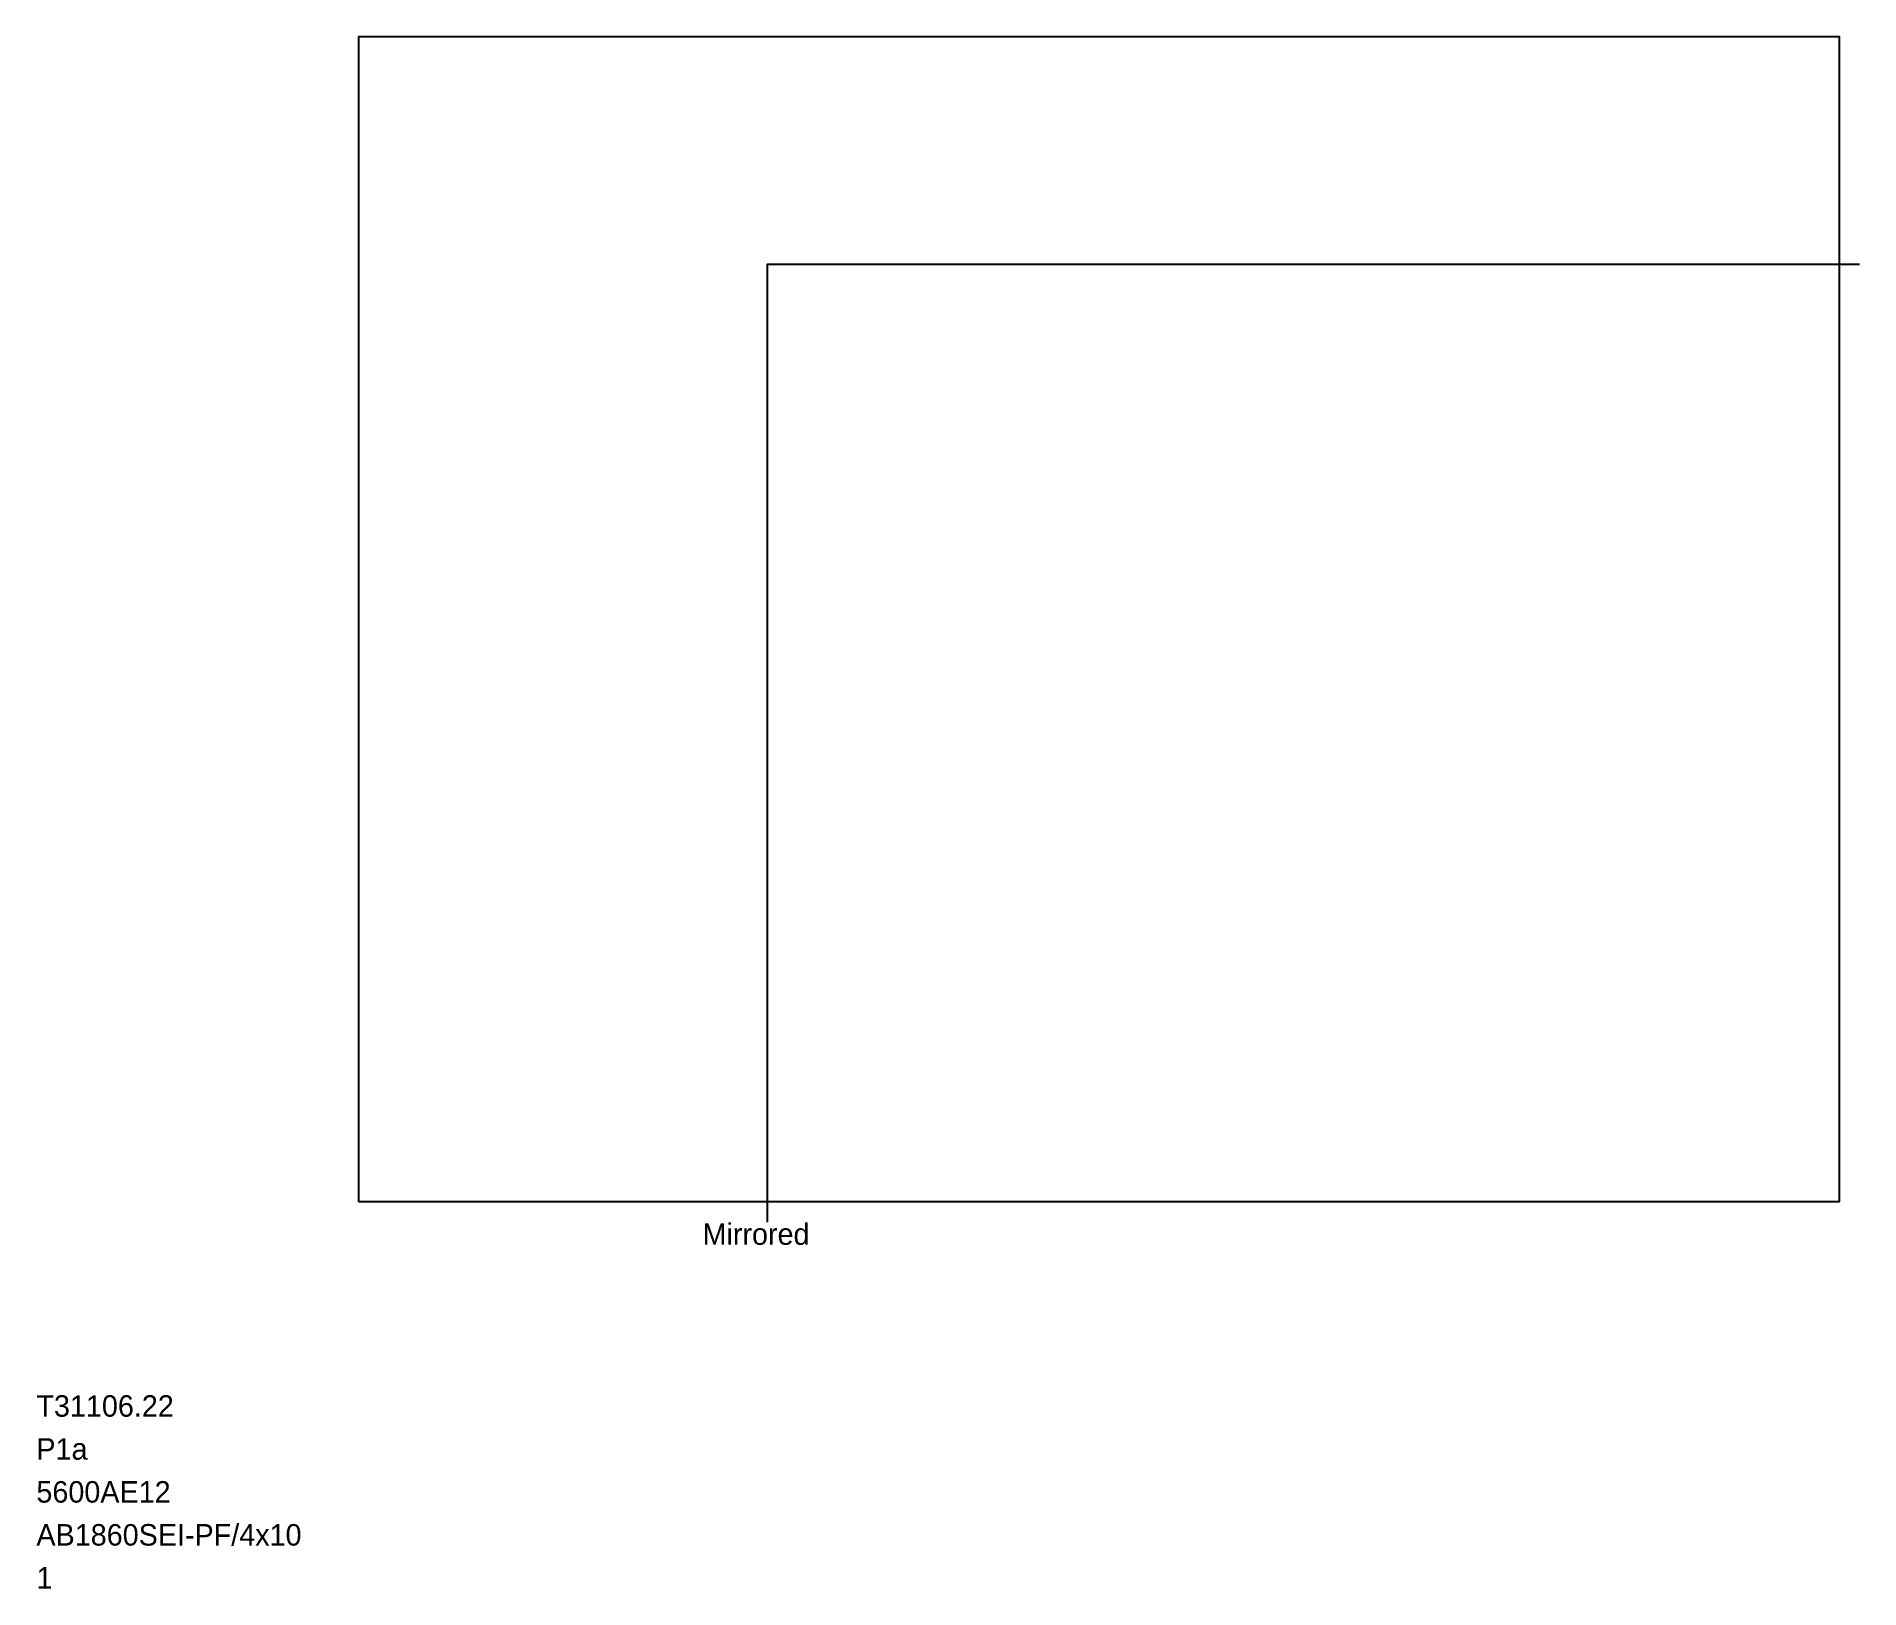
# Model space of a CAD drawing. Header units: metres. Extents: x -7.5 to 34.9, y -9 to 27.1.
import ezdxf

# ---------------------------------------------------------------- set-up
doc = ezdxf.new("R2010")
doc.units = ezdxf.units.M

msp = doc.modelspace()

# ---------------------------------------------------------------- linework, layer by layer
at = {"layer": 'BORDER_Z0P04', "color": 7}
msp.add_lwpolyline([(0, 0), (0, 27.125), (34.4464, 27.125), (34.4464, 0)], close=True, dxfattribs=at)
at = {"layer": 'ROUTE_Z0P25LT130RAMP', "color": 3}
msp.add_lwpolyline([(34.92142, 21.81673), (34.54642, 21.81673), (9.5, 21.81673), (9.5, -0.1), (9.5, -0.475)], dxfattribs=at)

# ---------------------------------------------------------------- texts
at = {"layer": 'DESCRIPTION', "color": 1}
msp.add_text('P1a', height=0.5, dxfattribs=at).set_placement((-7.5, -6))
at = {"layer": 'FILENAME', "color": 1}
msp.add_text('5600AE12', height=0.5, dxfattribs=at).set_placement((-7.5, -7))
at = {"layer": 'ITEMNUMBER', "color": 1}
msp.add_text('T31106.22', height=0.5, dxfattribs=at).set_placement((-7.5, -5))
at = {"layer": 'MATERIALNAME', "color": 1}
msp.add_text('AB1860SEI-PF/4x10', height=0.5, dxfattribs=at).set_placement((-7.5, -8))
at = {"layer": 'Qty', "color": 1}
msp.add_text('1', height=0.5, dxfattribs=at).set_placement((-7.5, -9))
at = {"layer": 'RUNFIELD', "color": 1}
msp.add_text('Mirrored', height=0.5, dxfattribs=at).set_placement((8, -1))

doc.saveas('drawing.dxf')
